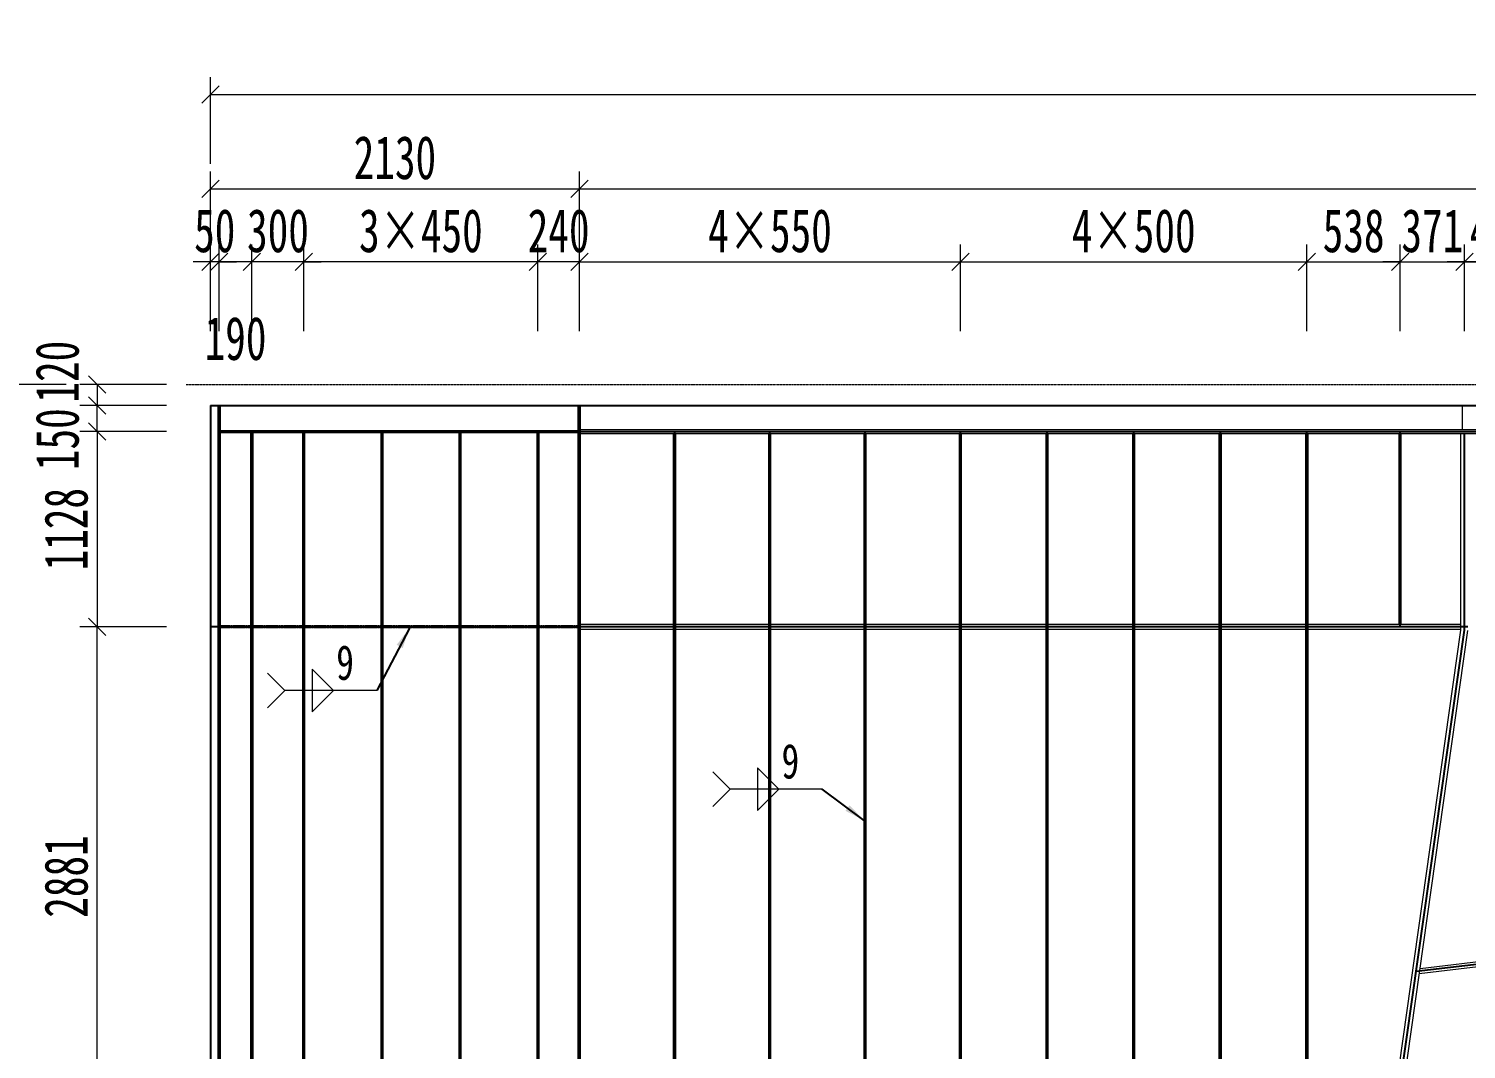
# Model space of a CAD drawing. Header units: millimetres. Extents: x -89049 to 410567, y -307459 to -100425.
# Drawn here: x 51747 to 60045, y -146397 to -140506 of the extents above; entities that cross this region are included whole.
import ezdxf
from ezdxf.enums import TextEntityAlignment as Align

# ---------------------------------------------------------------- set-up
doc = ezdxf.new("R2010")
doc.units = ezdxf.units.MM
doc.linetypes.add('CENTER2', pattern=[28.575, 19.05, -3.175, 3.175, -3.175])
doc.linetypes.add('DASHED', pattern=[0.75, 0.5, -0.25])
doc.layers.get('Defpoints').update_dxf_attribs({"color": 8})
for name, color, linetype, lineweight in [('Dim', 4, 'Continuous', 15), ('中心线', 2, 'CENTER2', 15), ('细实线', 4, 'Continuous', 15), ('虚线', 7, 'DASHED', 13), ('钢板粗线', 1, 'Continuous', 25)]:
    doc.layers.add(name, color=color, linetype=linetype, lineweight=lineweight)
doc.layers.add('Text', color=4, linetype='Continuous')
doc.styles.add('111', font='', dxfattribs={"width": 0.7})
doc.styles.add('SMEDI', font='', dxfattribs={"width": 0.75})
doc.styles.get("Standard").update_dxf_attribs({"font": ''})
doc.styles.get('111').set_extended_font_data('仿宋_GB2312')
doc.styles.get('SMEDI').set_extended_font_data('仿宋_GB2312')
doc.styles.get('Standard').set_extended_font_data('仿宋_GB2312')
doc.dimstyles.new('200', dxfattribs={"dimscale": 0, "dimtxt": 2.5, "dimasz": 1, "dimexe": 1, "dimexo": 1, "dimgap": 0.6, "dimtad": 1, "dimdec": 0, "dimdsep": 46, "dimtxsty": '111', "dimblk": 'OBLIQUE', "dimcen": 0, "dimclrd": 4, "dimclre": 4, "dimclrt": 4, "dimadec": 1, "dimazin": 2, "dimtfac": 1, "dimtdec": 0, "dimtix": 1, "dimtmove": 2, "dimatfit": 3, "dimfxl": 4, "dimfxlon": 1, "dimtolj": 1, "dimlwd": -1, "dimlwe": -1, "dimarcsym": 0})
doc.dimstyles.new('MSteel_1.0_1.0', dxfattribs={"dimtxt": 3, "dimasz": 1.2, "dimexe": 1, "dimexo": 1, "dimgap": 1, "dimtad": 3, "dimtoh": 1, "dimdec": 0, "dimzin": 0, "dimdsep": 46, "dimtxsty": 'Standard', "dimblk": 'ARCHTICK', "dimcen": 0.09, "dimclrd": 3, "dimclre": 3, "dimadec": 0, "dimazin": 0, "dimtfac": 1, "dimtdec": 4, "dimtofl": 0, "dimtmove": 0, "dimatfit": 3, "dimfxl": 1, "dimtolj": 1, "dimtzin": 0, "dimarcsym": 0})

# ---------------------------------------------------------------- blocks, each defined once
blk = doc.blocks.new('角焊缝1')
at = {"layer": 'Dim'}
blk.add_line((-3101.175, 370.223), (-3106.48, 370.223), dxfattribs=at)
blk.add_lwpolyline([(-3107.48, 369.223), (-3106.48, 370.223), (-3107.48, 371.223)], dxfattribs=at)
blk.add_lwpolyline([(-3104.907, 371.455), (-3104.907, 368.992), (-3103.675, 370.223)], close=True, dxfattribs=at)
blk = doc.blocks.new('_ArchTick')
at = {"color": 0, "linetype": 'ByBlock', "const_width": 0.15}
blk.add_lwpolyline([(-0.5, -0.5), (0.5, 0.5)], dxfattribs=at)
blk = doc.blocks.new('_Oblique')
at = {"color": 0, "linetype": 'ByBlock', "lineweight": -2}
blk.add_line((-0.5, -0.5), (0.5, 0.5), dxfattribs=at)
blk = doc.blocks.new('*D3092')
at = {"layer": 'Defpoints', "color": 0, "transparency": 16777216}
for p in [(54925.4, -141430.3), (52795.4, -142680.6), (54925.4, -142680.6)]:
    blk.add_point(p, dxfattribs=at)
at = {"layer": '细实线', "color": 4, "transparency": 16777216}
for p, q in [((52795.4, -141830.3), (52795.4, -141330.3)), ((54925.4, -141830.3), (54925.4, -141330.3)), ((52795.4, -141430.3), (54925.4, -141430.3))]:
    blk.add_line(p, q, dxfattribs=at)
at = {"layer": '细实线', "color": 4, "transparency": 16777216, "xscale": 99.99999999999999, "yscale": 99.99999999999999, "zscale": 99.99999999999999, "rotation": 180}
blk.add_blockref('_Oblique', (52795.4, -141430.3), dxfattribs=at)
at = {"layer": '细实线', "color": 4, "transparency": 16777216, "xscale": 99.99999999999999, "yscale": 99.99999999999999, "zscale": 99.99999999999999}
blk.add_blockref('_Oblique', (54925.4, -141430.3), dxfattribs=at)
at = {"layer": '细实线', "color": 4, "transparency": 16777216, "insert": (53860.4, -141251.4), "char_height": 250, "attachment_point": 5, "style": '111'}
blk.add_mtext('\\A1;2130', dxfattribs=at)
blk = doc.blocks.new('*D3098')
at = {"layer": 'Defpoints', "color": 0, "transparency": 16777216}
for p in [(66045.8, -141430.3), (66045.8, -142562.5), (54925.4, -142680.6)]:
    blk.add_point(p, dxfattribs=at)
at = {"layer": '细实线', "color": 4, "transparency": 16777216}
for p, q in [((54925.4, -141830.3), (54925.4, -141330.3)), ((66045.8, -141830.3), (66045.8, -141330.3)), ((54925.4, -141430.3), (66045.8, -141430.3))]:
    blk.add_line(p, q, dxfattribs=at)
at = {"layer": '细实线', "color": 4, "transparency": 16777216, "xscale": 99.99999999999999, "yscale": 99.99999999999999, "zscale": 99.99999999999999, "rotation": 180}
blk.add_blockref('_Oblique', (54925.4, -141430.3), dxfattribs=at)
at = {"layer": '细实线', "color": 4, "transparency": 16777216, "xscale": 99.99999999999999, "yscale": 99.99999999999999, "zscale": 99.99999999999999}
blk.add_blockref('_Oblique', (66045.8, -141430.3), dxfattribs=at)
at = {"layer": '细实线', "color": 4, "transparency": 16777216, "insert": (60485.6, -141251.4), "char_height": 250, "attachment_point": 5, "style": '111'}
blk.add_mtext('\\A1;11120', dxfattribs=at)
blk = doc.blocks.new('*D3099')
at = {"layer": 'Defpoints', "color": 0, "transparency": 16777216}
for p in [(75545.9, -140885.9), (75545.9, -141588.7), (52795.4, -142690.3)]:
    blk.add_point(p, dxfattribs=at)
at = {"layer": '细实线', "color": 4, "transparency": 16777216}
for p, q in [((52795.4, -141285.9), (52795.4, -140785.9)), ((75545.9, -141285.9), (75545.9, -140785.9)), ((52795.4, -140885.9), (75545.9, -140885.9))]:
    blk.add_line(p, q, dxfattribs=at)
at = {"layer": '细实线', "color": 4, "transparency": 16777216, "xscale": 99.99999999999999, "yscale": 99.99999999999999, "zscale": 99.99999999999999, "rotation": 180}
blk.add_blockref('_Oblique', (52795.4, -140885.9), dxfattribs=at)
at = {"layer": '细实线', "color": 4, "transparency": 16777216, "xscale": 99.99999999999999, "yscale": 99.99999999999999, "zscale": 99.99999999999999}
blk.add_blockref('_Oblique', (75545.9, -140885.9), dxfattribs=at)
at = {"layer": '细实线', "color": 4, "transparency": 16777216, "insert": (64170.6, -140681.9), "char_height": 250, "attachment_point": 5, "style": '111'}
blk.add_mtext('\\A1;45500/2', dxfattribs=at)
blk = doc.blocks.new('*D3106')
at = {"layer": 'Defpoints', "color": 0, "transparency": 16777216}
for p in [(60034.3, -141852), (59663.7, -142830.6), (60034.3, -142842.6)]:
    blk.add_point(p, dxfattribs=at)
at = {"layer": '细实线', "color": 4, "transparency": 16777216}
for p, q in [((59663.7, -142252), (59663.7, -141752)), ((60034.3, -142252), (60034.3, -141752)), ((59663.7, -141852), (59563.7, -141852)), ((59663.7, -141852), (60034.3, -141852)), ((60034.3, -141852), (60134.3, -141852))]:
    blk.add_line(p, q, dxfattribs=at)
at = {"layer": '细实线', "color": 4, "transparency": 16777216, "xscale": 99.99999999999999, "yscale": 99.99999999999999, "zscale": 99.99999999999999}
blk.add_blockref('_Oblique', (59663.7, -141852), dxfattribs=at)
at = {"layer": '细实线', "color": 4, "transparency": 16777216, "xscale": 99.99999999999999, "yscale": 99.99999999999999, "zscale": 99.99999999999999, "rotation": 180}
blk.add_blockref('_Oblique', (60034.3, -141852), dxfattribs=at)
at = {"layer": '细实线', "color": 4, "transparency": 16777216, "insert": (59849, -141673), "char_height": 250, "attachment_point": 5, "style": '111'}
blk.add_mtext('\\A1;371', dxfattribs=at)
blk = doc.blocks.new('*D3107')
at = {"layer": 'Defpoints', "color": 0, "transparency": 16777216}
for p in [(59663.7, -141852), (59125.4, -142830.6), (59663.7, -142830.6)]:
    blk.add_point(p, dxfattribs=at)
at = {"layer": '细实线', "color": 4, "transparency": 16777216}
for p, q in [((59125.4, -142252), (59125.4, -141752)), ((59663.7, -142252), (59663.7, -141752)), ((59125.4, -141852), (59663.7, -141852))]:
    blk.add_line(p, q, dxfattribs=at)
at = {"layer": '细实线', "color": 4, "transparency": 16777216, "xscale": 99.99999999999999, "yscale": 99.99999999999999, "zscale": 99.99999999999999, "rotation": 180}
blk.add_blockref('_Oblique', (59125.4, -141852), dxfattribs=at)
at = {"layer": '细实线', "color": 4, "transparency": 16777216, "xscale": 99.99999999999999, "yscale": 99.99999999999999, "zscale": 99.99999999999999}
blk.add_blockref('_Oblique', (59663.7, -141852), dxfattribs=at)
at = {"layer": '细实线', "color": 4, "transparency": 16777216, "insert": (59394.6, -141673), "char_height": 250, "attachment_point": 5, "style": '111'}
blk.add_mtext('\\A1;538', dxfattribs=at)
blk = doc.blocks.new('*D3108')
at = {"layer": 'Defpoints', "color": 0, "transparency": 16777216}
for p in [(59125.4, -141852), (57125.4, -142830.6), (59125.4, -142830.6)]:
    blk.add_point(p, dxfattribs=at)
at = {"layer": '细实线', "color": 4, "transparency": 16777216}
for p, q in [((57125.4, -142252), (57125.4, -141752)), ((59125.4, -142252), (59125.4, -141752)), ((57125.4, -141852), (59125.4, -141852))]:
    blk.add_line(p, q, dxfattribs=at)
at = {"layer": '细实线', "color": 4, "transparency": 16777216, "xscale": 99.99999999999999, "yscale": 99.99999999999999, "zscale": 99.99999999999999, "rotation": 180}
blk.add_blockref('_Oblique', (57125.4, -141852), dxfattribs=at)
at = {"layer": '细实线', "color": 4, "transparency": 16777216, "xscale": 99.99999999999999, "yscale": 99.99999999999999, "zscale": 99.99999999999999}
blk.add_blockref('_Oblique', (59125.4, -141852), dxfattribs=at)
at = {"layer": '细实线', "color": 4, "transparency": 16777216, "insert": (58125.4, -141673), "char_height": 250, "attachment_point": 5, "style": '111'}
blk.add_mtext('\\A1;4×500', dxfattribs=at)
blk = doc.blocks.new('*D3109')
at = {"layer": 'Defpoints', "color": 0, "transparency": 16777216}
for p in [(57125.4, -141852), (54925.4, -142830.6), (57125.4, -142830.6)]:
    blk.add_point(p, dxfattribs=at)
at = {"layer": '细实线', "color": 4, "transparency": 16777216}
for p, q in [((54925.4, -142252), (54925.4, -141752)), ((57125.4, -142252), (57125.4, -141752)), ((54925.4, -141852), (57125.4, -141852))]:
    blk.add_line(p, q, dxfattribs=at)
at = {"layer": '细实线', "color": 4, "transparency": 16777216, "xscale": 99.99999999999999, "yscale": 99.99999999999999, "zscale": 99.99999999999999, "rotation": 180}
blk.add_blockref('_Oblique', (54925.4, -141852), dxfattribs=at)
at = {"layer": '细实线', "color": 4, "transparency": 16777216, "xscale": 99.99999999999999, "yscale": 99.99999999999999, "zscale": 99.99999999999999}
blk.add_blockref('_Oblique', (57125.4, -141852), dxfattribs=at)
at = {"layer": '细实线', "color": 4, "transparency": 16777216, "insert": (56025.4, -141673), "char_height": 250, "attachment_point": 5, "style": '111'}
blk.add_mtext('\\A1;4×550', dxfattribs=at)
blk = doc.blocks.new('*D3110')
at = {"layer": 'Defpoints', "color": 0, "transparency": 16777216}
for p in [(52845.4, -142830.6), (52142.2, -143959.1), (52795.4, -143959.1)]:
    blk.add_point(p, dxfattribs=at)
at = {"layer": '细实线', "color": 4, "transparency": 16777216}
for p, q in [((52542.2, -142830.6), (52042.2, -142830.6)), ((52142.2, -142830.6), (52142.2, -143959.1)), ((52542.2, -143959.1), (52042.2, -143959.1))]:
    blk.add_line(p, q, dxfattribs=at)
at = {"layer": '细实线', "color": 4, "transparency": 16777216, "xscale": 99.99999999999999, "yscale": 99.99999999999999, "zscale": 99.99999999999999}
for p, rotation in [((52142.2, -142830.6), 90), ((52142.2, -143959.1), 270)]:
    blk.add_blockref('_Oblique', p, dxfattribs=dict(at, rotation=rotation))
at = {"layer": '细实线', "color": 4, "transparency": 16777216, "insert": (51963.3, -143394.8), "char_height": 250, "attachment_point": 5, "rotation": 90, "style": '111'}
blk.add_mtext('\\A1;1128', dxfattribs=at)
blk = doc.blocks.new('*D3116')
at = {"layer": 'Defpoints', "color": 0, "transparency": 16777216}
for p in [(52292.2, -142560.6), (51044.1, -162060.6), (53890.4, -162060.6)]:
    blk.add_point(p, dxfattribs=at)
at = {"layer": '细实线', "color": 4, "transparency": 16777216}
for p, q in [((51444.1, -142560.6), (50944.1, -142560.6)), ((51044.1, -142560.6), (51044.1, -162060.6)), ((51444.1, -162060.6), (50944.1, -162060.6))]:
    blk.add_line(p, q, dxfattribs=at)
at = {"layer": '细实线', "color": 4, "transparency": 16777216, "xscale": 99.99999999999999, "yscale": 99.99999999999999, "zscale": 99.99999999999999}
for p, rotation in [((51044.1, -142560.6), 90), ((51044.1, -162060.6), 270)]:
    blk.add_blockref('_Oblique', p, dxfattribs=dict(at, rotation=rotation))
at = {"layer": '细实线', "color": 4, "transparency": 16777216, "insert": (50865.2, -152310.6), "char_height": 250, "attachment_point": 5, "rotation": 90, "style": '111'}
blk.add_mtext('\\A1;19500', dxfattribs=at)
blk = doc.blocks.new('*D3117')
at = {"layer": 'Defpoints', "color": 0, "transparency": 16777216}
for p in [(54920.5, -142560.6), (52142.2, -142680.6), (54850, -142680.6)]:
    blk.add_point(p, dxfattribs=at)
at = {"layer": '细实线', "color": 4, "transparency": 16777216}
for p, q in [((52542.2, -142560.6), (52042.2, -142560.6)), ((52142.2, -142560.6), (52142.2, -142680.6)), ((52542.2, -142680.6), (52042.2, -142680.6))]:
    blk.add_line(p, q, dxfattribs=at)
at = {"layer": '细实线', "color": 4, "transparency": 16777216, "xscale": 99.99999999999999, "yscale": 99.99999999999999, "zscale": 99.99999999999999}
for p, rotation in [((52142.2, -142560.6), 90), ((52142.2, -142680.6), 270)]:
    blk.add_blockref('_Oblique', p, dxfattribs=dict(at, rotation=rotation))
at = {"layer": '细实线', "color": 4, "transparency": 16777216, "insert": (51912.3, -142485.8), "char_height": 250, "attachment_point": 5, "rotation": 90, "style": '111'}
blk.add_mtext('\\A1;120', dxfattribs=at)
blk = doc.blocks.new('*D3118')
at = {"layer": 'Defpoints', "color": 0, "transparency": 16777216}
for p in [(51562.2, -142560.6), (55380.9, -142560.6), (52795.4, -150836.9)]:
    blk.add_point(p, dxfattribs=at)
at = {"layer": '细实线', "color": 4, "transparency": 16777216}
for p, q in [((51962.2, -142560.6), (51462.2, -142560.6)), ((51562.2, -150836.9), (51562.2, -142560.6)), ((51962.2, -150836.9), (51462.2, -150836.9))]:
    blk.add_line(p, q, dxfattribs=at)
at = {"layer": '细实线', "color": 4, "transparency": 16777216, "xscale": 99.99999999999999, "yscale": 99.99999999999999, "zscale": 99.99999999999999}
for p, rotation in [((51562.2, -142560.6), 90), ((51562.2, -150836.9), 270)]:
    blk.add_blockref('_Oblique', p, dxfattribs=dict(at, rotation=rotation))
at = {"layer": '细实线', "color": 4, "transparency": 16777216, "insert": (51383.3, -146698.8), "char_height": 250, "attachment_point": 5, "rotation": 90, "style": '111'}
blk.add_mtext('\\A1;8276', dxfattribs=at)
blk = doc.blocks.new('*D3123')
at = {"layer": 'Defpoints', "color": 0, "transparency": 16777216}
for p in [(54685.4, -141852), (54685.4, -142830.6), (54925.4, -142830.6)]:
    blk.add_point(p, dxfattribs=at)
at = {"layer": '细实线', "color": 4, "transparency": 16777216}
for p, q in [((54685.4, -142252), (54685.4, -141752)), ((54925.4, -142252), (54925.4, -141752)), ((54685.4, -141852), (54585.4, -141852)), ((54925.4, -141852), (54685.4, -141852)), ((54925.4, -141852), (55025.4, -141852))]:
    blk.add_line(p, q, dxfattribs=at)
at = {"layer": '细实线', "color": 4, "transparency": 16777216, "xscale": 99.99999999999999, "yscale": 99.99999999999999, "zscale": 99.99999999999999}
blk.add_blockref('_Oblique', (54685.4, -141852), dxfattribs=at)
at = {"layer": '细实线', "color": 4, "transparency": 16777216, "xscale": 99.99999999999999, "yscale": 99.99999999999999, "zscale": 99.99999999999999, "rotation": 180}
blk.add_blockref('_Oblique', (54925.4, -141852), dxfattribs=at)
at = {"layer": '细实线', "color": 4, "transparency": 16777216, "insert": (54805.4, -141673), "char_height": 250, "attachment_point": 5, "style": '111'}
blk.add_mtext('\\A1;240', dxfattribs=at)
blk = doc.blocks.new('*D3124')
at = {"layer": 'Defpoints', "color": 0, "transparency": 16777216}
for p in [(53335.4, -141852), (53335.4, -142830.6), (54685.4, -142830.6)]:
    blk.add_point(p, dxfattribs=at)
at = {"layer": '细实线', "color": 4, "transparency": 16777216}
for p, q in [((53335.4, -142252), (53335.4, -141752)), ((54685.4, -142252), (54685.4, -141752)), ((54685.4, -141852), (53335.4, -141852))]:
    blk.add_line(p, q, dxfattribs=at)
at = {"layer": '细实线', "color": 4, "transparency": 16777216, "xscale": 99.99999999999999, "yscale": 99.99999999999999, "zscale": 99.99999999999999, "rotation": 180}
blk.add_blockref('_Oblique', (53335.4, -141852), dxfattribs=at)
at = {"layer": '细实线', "color": 4, "transparency": 16777216, "xscale": 99.99999999999999, "yscale": 99.99999999999999, "zscale": 99.99999999999999}
blk.add_blockref('_Oblique', (54685.4, -141852), dxfattribs=at)
at = {"layer": '细实线', "color": 4, "transparency": 16777216, "insert": (54010.4, -141673), "char_height": 250, "attachment_point": 5, "style": '111'}
blk.add_mtext('\\A1;\\f仿宋_GB2312|b0|i0|c134|p49;3×450', dxfattribs=at)
blk = doc.blocks.new('*D3125')
at = {"layer": 'Defpoints', "color": 0, "transparency": 16777216}
for p in [(53035.4, -141852), (53035.4, -142830.6), (53335.4, -142830.6)]:
    blk.add_point(p, dxfattribs=at)
at = {"layer": '细实线', "color": 4, "transparency": 16777216}
for p, q in [((53035.4, -142252), (53035.4, -141752)), ((53335.4, -142252), (53335.4, -141752)), ((53035.4, -141852), (52935.4, -141852)), ((53335.4, -141852), (53035.4, -141852)), ((53335.4, -141852), (53435.4, -141852))]:
    blk.add_line(p, q, dxfattribs=at)
at = {"layer": '细实线', "color": 4, "transparency": 16777216, "xscale": 99.99999999999999, "yscale": 99.99999999999999, "zscale": 99.99999999999999}
blk.add_blockref('_Oblique', (53035.4, -141852), dxfattribs=at)
at = {"layer": '细实线', "color": 4, "transparency": 16777216, "xscale": 99.99999999999999, "yscale": 99.99999999999999, "zscale": 99.99999999999999, "rotation": 180}
blk.add_blockref('_Oblique', (53335.4, -141852), dxfattribs=at)
at = {"layer": '细实线', "color": 4, "transparency": 16777216, "insert": (53185.4, -141673), "char_height": 250, "attachment_point": 5, "style": '111'}
blk.add_mtext('\\A1;300', dxfattribs=at)
blk = doc.blocks.new('*D3126')
at = {"layer": 'Defpoints', "color": 0, "transparency": 16777216}
for p in [(52845.4, -141852), (52845.4, -142830.6), (53035.4, -142830.6)]:
    blk.add_point(p, dxfattribs=at)
at = {"layer": '细实线', "color": 4, "transparency": 16777216}
for p, q in [((52845.4, -142252), (52845.4, -141752)), ((53035.4, -142252), (53035.4, -141752)), ((53035.4, -141852), (52845.4, -141852))]:
    blk.add_line(p, q, dxfattribs=at)
at = {"layer": '细实线', "color": 4, "transparency": 16777216, "xscale": 99.99999999999999, "yscale": 99.99999999999999, "zscale": 99.99999999999999, "rotation": 180}
blk.add_blockref('_Oblique', (52845.4, -141852), dxfattribs=at)
at = {"layer": '细实线', "color": 4, "transparency": 16777216, "xscale": 99.99999999999999, "yscale": 99.99999999999999, "zscale": 99.99999999999999}
blk.add_blockref('_Oblique', (53035.4, -141852), dxfattribs=at)
at = {"layer": '细实线', "color": 4, "transparency": 16777216, "insert": (52940.4, -142295.2), "char_height": 250, "attachment_point": 5, "style": '111'}
blk.add_mtext('\\A1;190', dxfattribs=at)
blk = doc.blocks.new('*D3143')
at = {"layer": 'Defpoints', "color": 0, "transparency": 16777216}
for p in [(52142.2, -142680.6), (54850, -142680.6), (54867.6, -142830.6)]:
    blk.add_point(p, dxfattribs=at)
at = {"layer": '细实线', "color": 4, "transparency": 16777216}
for p, q in [((52542.2, -142680.6), (52042.2, -142680.6)), ((52142.2, -142830.6), (52142.2, -142680.6)), ((52542.2, -142830.6), (52042.2, -142830.6))]:
    blk.add_line(p, q, dxfattribs=at)
at = {"layer": '细实线', "color": 4, "transparency": 16777216, "xscale": 99.99999999999999, "yscale": 99.99999999999999, "zscale": 99.99999999999999}
for p, rotation in [((52142.2, -142680.6), 90), ((52142.2, -142830.6), 270)]:
    blk.add_blockref('_Oblique', p, dxfattribs=dict(at, rotation=rotation))
at = {"layer": '细实线', "color": 4, "transparency": 16777216, "insert": (51912.3, -142875.5), "char_height": 250, "attachment_point": 5, "rotation": 90, "style": '111'}
blk.add_mtext('\\A1;150', dxfattribs=at)
blk = doc.blocks.new('*D3144')
at = {"layer": 'Defpoints', "color": 0, "transparency": 16777216}
for p in [(52142.2, -143959.1), (52795.4, -143959.1), (52845.4, -146840.2)]:
    blk.add_point(p, dxfattribs=at)
at = {"layer": '细实线', "color": 4, "transparency": 16777216}
for p, q in [((52542.2, -143959.1), (52042.2, -143959.1)), ((52142.2, -146840.2), (52142.2, -143959.1)), ((52542.2, -146840.2), (52042.2, -146840.2))]:
    blk.add_line(p, q, dxfattribs=at)
at = {"layer": '细实线', "color": 4, "transparency": 16777216, "xscale": 99.99999999999999, "yscale": 99.99999999999999, "zscale": 99.99999999999999}
for p, rotation in [((52142.2, -143959.1), 90), ((52142.2, -146840.2), 270)]:
    blk.add_blockref('_Oblique', p, dxfattribs=dict(at, rotation=rotation))
at = {"layer": '细实线', "color": 4, "transparency": 16777216, "insert": (51963.3, -145399.6), "char_height": 250, "attachment_point": 5, "rotation": 90, "style": '111'}
blk.add_mtext('\\A1;2881', dxfattribs=at)
blk = doc.blocks.new('*D3146')
at = {"layer": 'Defpoints', "color": 0, "transparency": 16777216}
for p in [(60869.7, -144225.9), (61096.3, -145645.7), (61798.3, -145690.8), (59798.5, -145929.4), (60869.7, -151021.3)]:
    blk.add_point(p, dxfattribs=at)
at = {"layer": '细实线', "color": 4, "transparency": 16777216}
for start, end in [(90, 110.95184), (6.80637, 90), (345.85453, 6.80637)]:
    blk.add_arc((60869.7, -145801.6), 275, start, end, dxfattribs=at)
at = {"layer": '细实线', "color": 4, "transparency": 16777216, "xscale": 99.99999999999999, "yscale": 99.99999999999999, "zscale": 99.99999999999999}
blk.add_blockref('_Oblique', (60869.7, -145526.6), dxfattribs=at)
at = {"layer": '细实线', "color": 4, "transparency": 16777216, "xscale": 99.99999999999999, "yscale": 99.99999999999999, "zscale": 99.99999999999999, "rotation": 96.80637454141234}
blk.add_blockref('_Oblique', (61142.8, -145769), dxfattribs=at)
at = {"layer": '细实线', "color": 4, "transparency": 16777216, "insert": (61171.1, -145462.1), "char_height": 250, "attachment_point": 5, "rotation": 318.40319, "style": '111'}
blk.add_mtext('\\A1;83.2%%d', dxfattribs=at)
blk = doc.blocks.new('*D3151')
at = {"layer": 'Defpoints', "color": 0, "transparency": 16777216}
for p in [(52795.4, -141852), (52795.4, -142831), (52845.4, -142830.6)]:
    blk.add_point(p, dxfattribs=at)
at = {"layer": '细实线', "color": 4, "transparency": 16777216}
for p, q in [((52795.4, -142252), (52795.4, -141752)), ((52845.4, -142252), (52845.4, -141752)), ((52795.4, -141852), (52695.4, -141852)), ((52845.4, -141852), (52795.4, -141852)), ((52845.4, -141852), (52945.4, -141852))]:
    blk.add_line(p, q, dxfattribs=at)
at = {"layer": '细实线', "color": 4, "transparency": 16777216, "xscale": 99.99999999999999, "yscale": 99.99999999999999, "zscale": 99.99999999999999}
blk.add_blockref('_Oblique', (52795.4, -141852), dxfattribs=at)
at = {"layer": '细实线', "color": 4, "transparency": 16777216, "xscale": 99.99999999999999, "yscale": 99.99999999999999, "zscale": 99.99999999999999, "rotation": 180}
blk.add_blockref('_Oblique', (52845.4, -141852), dxfattribs=at)
at = {"layer": '细实线', "color": 4, "transparency": 16777216, "insert": (52820.4, -141673), "char_height": 250, "attachment_point": 5, "style": '111'}
blk.add_mtext('\\A1;50', dxfattribs=at)
blk = doc.blocks.new('*D4649')
at = {"layer": 'Defpoints', "color": 0, "transparency": 16777216}
for p in [(60034.3, -141852), (60034.3, -142842.6), (60452, -142830.6)]:
    blk.add_point(p, dxfattribs=at)
at = {"layer": '细实线', "color": 4, "transparency": 16777216}
for p, q in [((60034.3, -142252), (60034.3, -141752)), ((60452, -142252), (60452, -141752)), ((60034.3, -141852), (59934.3, -141852)), ((60452, -141852), (60034.3, -141852)), ((60452, -141852), (60552, -141852))]:
    blk.add_line(p, q, dxfattribs=at)
at = {"layer": '细实线', "color": 4, "transparency": 16777216, "xscale": 99.99999999999999, "yscale": 99.99999999999999, "zscale": 99.99999999999999}
blk.add_blockref('_Oblique', (60034.3, -141852), dxfattribs=at)
at = {"layer": '细实线', "color": 4, "transparency": 16777216, "xscale": 99.99999999999999, "yscale": 99.99999999999999, "zscale": 99.99999999999999, "rotation": 180}
blk.add_blockref('_Oblique', (60452, -141852), dxfattribs=at)
at = {"layer": '细实线', "color": 4, "transparency": 16777216, "insert": (60243.2, -141673), "char_height": 250, "attachment_point": 5, "style": '111'}
blk.add_mtext('\\A1;418', dxfattribs=at)

msp = doc.modelspace()

# ---------------------------------------------------------------- linework, layer by layer
at = {"layer": 'Defpoints'}
for p, q in [((52845.4, -142830.6), (75545.4, -142830.6)), ((59663.7, -143959.1), (59663.7, -142830.6)), ((60054.3, -143959.1), (52795.4, -143959.1)), ((61839.9, -145699.9), (59755.3, -145948.7))]:
    msp.add_line(p, q, dxfattribs=at)
at = {"layer": 'Defpoints', "elevation": 0}
for points in [[(52845.4, -142680.6), (52845.4, -150836.9), (53940.4, -162060.6)], [(56816.8, -162060.6), (54925.4, -150836.9), (54925.4, -142680.6)], [(54150.4, -162060.6), (53035.4, -150836.9), (53035.4, -142830.6)], [(54689.3, -162060.6), (53335.4, -150836.9), (53335.4, -142830.6)], [(53785.4, -142830.6), (53785.4, -150836.9), (55318.5, -162060.6)], [(54235.4, -142830.6), (54235.4, -150836.9), (55947.7, -162060.6)], [(54685.4, -142830.6), (54685.4, -150836.9), (56576.8, -162060.6)], [(57242.3, -162060.6), (55475.4, -150836.9), (55475.4, -142830.6)], [(56025.4, -150836.9), (56025.4, -142830.6)], [(58058.6, -162060.6), (56575.4, -150836.9), (56575.4, -142830.6)], [(58449.3, -162060.6), (57125.4, -150836.9), (57125.4, -142830.6)], [(58810, -162060.6), (57625.4, -150836.9), (57625.4, -142830.6)], [(59170.6, -162060.6), (58125.4, -150836.9), (58125.4, -142830.6)], [(59561.1, -162060.6), (58625.4, -150836.9), (58625.4, -142830.6)], [(59951.6, -162060.6), (59125.4, -150836.9), (59125.4, -142830.6)], [(60043.4, -158060.6), (60043.4, -150817.4), (59567.2, -147277.5), (60034.3, -143978.4), (60034.3, -142842.6)]]:
    msp.add_lwpolyline(points, dxfattribs=at)
at = {"layer": '中心线', "ltscale": 0.3}
msp.add_line((52655.1, -142560.6), (77242, -142560.6), dxfattribs=at)
at = {"layer": '细实线', "color": 3}
for p, q in [((60022.3, -142818.6), (60022.3, -142680.6)), ((60014.3, -143945.1), (54932.4, -143945.1)), ((60011.9, -143973.1), (54932.4, -143973.1)), ((60829.7, -145834.6), (59773.9, -145960.6)), ((60829.7, -145806.4), (59777.9, -145931.9))]:
    msp.add_line(p, q, dxfattribs=at)
at = {"layer": '细实线'}
for p, q in [((52852.4, -142824.6), (54918.4, -142824.6)), ((52852.4, -142836.6), (54918.4, -142836.6)), ((54932.4, -142818.6), (63295.4, -142818.6)), ((54932.4, -142842.6), (63295.4, -142842.6))]:
    msp.add_line(p, q, dxfattribs=at)
at = {"layer": '细实线', "color": 3, "elevation": 0}
for points in [[(60023.4, -158060.6), (60023.4, -150818.8), (59547, -147277.4), (60014.3, -143977), (60014.3, -142842.6)], [(60063.4, -150816.1), (59587.4, -147277.6), (60054.3, -143979.8)]]:
    msp.add_lwpolyline(points, dxfattribs=at)
at = {"layer": '虚线', "ltscale": 4}
for p, q in [((59657.7, -143945.1), (59657.7, -142842.6)), ((59669.7, -143945.1), (59669.7, -142842.6))]:
    msp.add_line(p, q, dxfattribs=at)
at = {"layer": '虚线', "color": 2, "ltscale": 2}
for p, q in [((54918.4, -143953.1), (52852.4, -143953.1)), ((54918.4, -143965.1), (52852.4, -143965.1))]:
    msp.add_line(p, q, dxfattribs=at)
at = {"layer": '虚线', "color": 2, "ltscale": 4, "elevation": 0}
for points in [[(52838.4, -142680.6), (52838.4, -150836.9), (53933.4, -162060.6)], [(52852.4, -142680.6), (52852.4, -150836.9), (53947.4, -162060.6)], [(56809.7, -162060.6), (54918.4, -150836.9), (54918.4, -142680.6)], [(56823.9, -162060.6), (54932.4, -150836.9), (54932.4, -142680.6)]]:
    msp.add_lwpolyline(points, dxfattribs=at)
at = {"layer": '虚线', "ltscale": 4, "elevation": 0}
for points in [[(54144.4, -162060.6), (53029.4, -150836.9), (53029.4, -142836.6)], [(54156.4, -162060.6), (53041.4, -150836.9), (53041.4, -142836.6)], [(54683.3, -162060.6), (53329.4, -150836.9), (53329.4, -142836.6)], [(54695.3, -162060.6), (53341.4, -150836.9), (53341.4, -142836.6)], [(53779.4, -142836.6), (53779.4, -150836.9), (55312.5, -162060.6)], [(53791.4, -142836.6), (53791.4, -150836.9), (55324.5, -162060.6)], [(54229.4, -142836.6), (54229.4, -150836.9), (55941.7, -162060.6)], [(54241.4, -142836.6), (54241.4, -150836.9), (55953.7, -162060.6)], [(54679.4, -142836.6), (54679.4, -150836.9), (56570.8, -162060.6)], [(54691.4, -142836.6), (54691.4, -150836.9), (56582.8, -162060.6)], [(57236.3, -162060.6), (55469.4, -150836.9), (55469.4, -142842.6)], [(57248.3, -162060.6), (55481.4, -150836.9), (55481.4, -142842.6)], [(57661.9, -162060.6), (56019.4, -150836.9), (56019.4, -142842.6)], [(57673.9, -162060.6), (56031.4, -150836.9), (56031.4, -142842.6)], [(58052.6, -162060.6), (56569.4, -150836.9), (56569.4, -142842.6)], [(58064.6, -162060.6), (56581.4, -150836.9), (56581.4, -142842.6)], [(58443.3, -162060.6), (57119.4, -150836.9), (57119.4, -142842.6)], [(58455.3, -162060.6), (57131.4, -150836.9), (57131.4, -142842.6)], [(58804, -162060.6), (57619.4, -150836.9), (57619.4, -142842.6)], [(58816, -162060.6), (57631.4, -150836.9), (57631.4, -142842.6)], [(59164.6, -162060.6), (58119.4, -150836.9), (58119.4, -142842.6)], [(59176.6, -162060.6), (58131.4, -150836.9), (58131.4, -142842.6)], [(59555.1, -162060.6), (58619.4, -150836.9), (58619.4, -142842.6)], [(59567.1, -162060.6), (58631.4, -150836.9), (58631.4, -142842.6)], [(59945.6, -162060.6), (59119.4, -150836.9), (59119.4, -142842.6)], [(59957.6, -162060.6), (59131.4, -150836.9), (59131.4, -142842.6)]]:
    msp.add_lwpolyline(points, dxfattribs=at)
at = {"layer": '钢板粗线'}
msp.add_line((52795.4, -142680.6), (63311.4, -142680.6), dxfattribs=at)
at = {"layer": '钢板粗线', "elevation": 0}
msp.add_lwpolyline([(52795.4, -142680.6), (52795.4, -150836.9), (53890.4, -162060.6)], dxfattribs=at)

# ---------------------------------------------------------------- block references
at = {"layer": '细实线', "color": 8, "xscale": 100, "yscale": 100, "zscale": 100}
for p in [(363873, -181347.5), (366443.7, -181917.1)]:
    msp.add_blockref('角焊缝1', p, dxfattribs=at)

# ---------------------------------------------------------------- texts
at = {"layer": 'Text', "style": 'SMEDI', "width": 0.75}
for p in [(53521.8, -144164.3), (56092.4, -144733.8)]:
    msp.add_text('9', height=200, dxfattribs=at).set_placement(p, align=Align.MIDDLE_LEFT)

# ---------------------------------------------------------------- dimensions: what is measured, and where the dimension line sits
at = {"layer": '细实线'}
for base, p1, p2, text, picture, middle in [((75545.9, -140885.9), (52795.4, -142690.3), (75545.9, -141588.7), '45500/2', '*D3099', (64170.6, -140681.9)), ((53335.4, -141852), (54685.4, -142830.6), (53335.4, -142830.6), '\\f仿宋_GB2312|b0|i0|c134|p49;3×450', '*D3124', (54010.4, -141673)), ((57125.4, -141852), (54925.4, -142830.6), (57125.4, -142830.6), '4×550', '*D3109', (56025.4, -141673)), ((59125.4, -141852), (57125.4, -142830.6), (59125.4, -142830.6), '4×500', '*D3108', (58125.4, -141673))]:
    dim = msp.add_linear_dim(base=base, p1=p1, p2=p2, text=text, dimstyle='200', override={"dimscale": 100, "dimtxsty": '111', "dimblk": 'Oblique'}, dxfattribs=at)
    dim.commit()
    dim.dimension.update_dxf_attribs({"geometry": picture, "text_midpoint": middle})
for base, p1, p2, picture, middle in [((54925.4, -141430.3), (52795.4, -142680.6), (54925.4, -142680.6), '*D3092', (53860.4, -141251.4)), ((66045.8, -141430.3), (54925.4, -142680.6), (66045.8, -142562.5), '*D3098', (60485.6, -141251.4)), ((52795.4, -141852), (52845.4, -142830.6), (52795.4, -142831), '*D3151', (52820.4, -141673)), ((53035.4, -141852), (53335.4, -142830.6), (53035.4, -142830.6), '*D3125', (53185.4, -141673)), ((54685.4, -141852), (54925.4, -142830.6), (54685.4, -142830.6), '*D3123', (54805.4, -141673)), ((59663.7, -141852), (59125.4, -142830.6), (59663.7, -142830.6), '*D3107', (59394.6, -141673)), ((60034.3, -141852), (59663.7, -142830.6), (60034.3, -142842.6), '*D3106', (59849, -141673))]:
    dim = msp.add_linear_dim(base=base, p1=p1, p2=p2, dimstyle='200', override={"dimscale": 100, "dimblk": 'Oblique'}, dxfattribs=at)
    dim.commit()
    dim.dimension.update_dxf_attribs({"geometry": picture, "text_midpoint": middle})
for base, p1, p2, angle, picture, middle in [((60034.3, -141852), (60452, -142830.6), (60034.3, -142842.6), 180, '*D4649', (60243.2, -141673)), ((51044.1, -162060.6), (52292.2, -142560.6), (53890.4, -162060.6), 270, '*D3116', (50865.2, -152310.6)), ((51562.2, -142560.6), (52795.4, -150836.9), (55380.9, -142560.6), 90, '*D3118', (51383.3, -146698.8)), ((52142.1716, -143959.0602), (52845.373, -142830.6232), (52795.373, -143959.0602), 270, '*D3110', (51963.2527, -143394.8417)), ((52142.2, -143959.1), (52845.4, -146840.2), (52795.4, -143959.1), 90, '*D3144', (51963.3, -145399.6))]:
    dim = msp.add_linear_dim(base=base, p1=p1, p2=p2, angle=angle, dimstyle='200', override={"dimscale": 100, "dimblk": 'Oblique'}, dxfattribs=at)
    dim.commit()
    dim.dimension.update_dxf_attribs({"geometry": picture, "text_midpoint": middle})
dim = msp.add_linear_dim(base=(52845.4, -141852), p1=(53035.4, -142830.6), p2=(52845.4, -142830.6), dimstyle='200', override={"dimscale": 100, "dimblk": 'Oblique'}, dxfattribs=at)
dim.commit()
dim.dimension.update_dxf_attribs({"geometry": '*D3126', "text_midpoint": (52940.4, -142295.2), "dimtype": 160})
for p1, angle, picture, middle in [((54920.5, -142560.6), 90, '*D3117', (51912.3, -142485.8)), ((54867.6, -142830.6), 270, '*D3143', (51912.3, -142875.5))]:
    dim = msp.add_linear_dim(base=(52142.2, -142680.6), p1=p1, p2=(54850, -142680.6), angle=angle, dimstyle='200', override={"dimscale": 100, "dimblk": 'Oblique'}, dxfattribs=at)
    dim.commit()
    dim.dimension.update_dxf_attribs({"geometry": picture, "text_midpoint": middle, "dimtype": 160})
dim = msp.add_angular_dim_2l(base=(61096.3, -145645.7), line1=((60869.7, -144225.9), (60869.7, -151021.3)), line2=((61798.3, -145690.8), (59798.5, -145929.4)), dimstyle='200', override={"dimscale": 100, "dimblk": 'Oblique'}, dxfattribs=at)
dim.commit()
dim.dimension.update_dxf_attribs({"geometry": '*D3146', "text_midpoint": (61171.1, -145462.1)})

# ---------------------------------------------------------------- leaders
at = {"layer": 'Dim'}
for points in [[(53943.9, -143965.5), (53755.6, -144325.2)], [(56569.4, -145076.3), (56326.2, -144894.8)]]:
    msp.add_leader(points, dimstyle='MSteel_1.0_1.0', override={"dimscale": 100, "dimclrd": 256}, dxfattribs=at)

doc.saveas('drawing.dxf')
